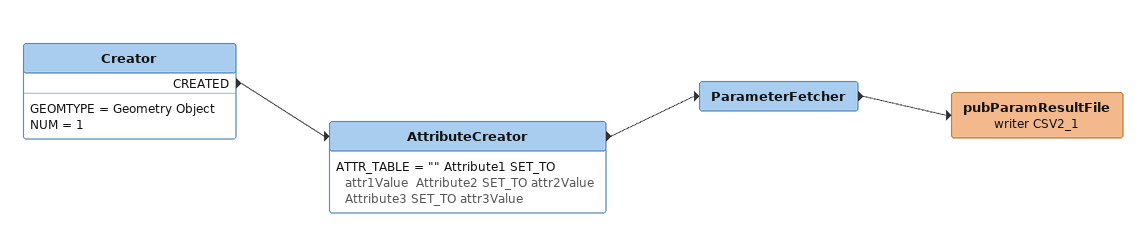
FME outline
Creator
    GEOMTYPE = Geometry Object
    NUM = 1
    CREATED -> AttributeCreator
AttributeCreator
    ATTR_TABLE = "" Attribute1 SET_TO attr1Value  Attribute2 SET_TO attr2Value  Attribute3 SET_TO attr3Value
    -> ParameterFetcher
ParameterFetcher
    -> pubParamResultFile (writer CSV2_1)
pubParamResultFile (writer CSV2_1)
